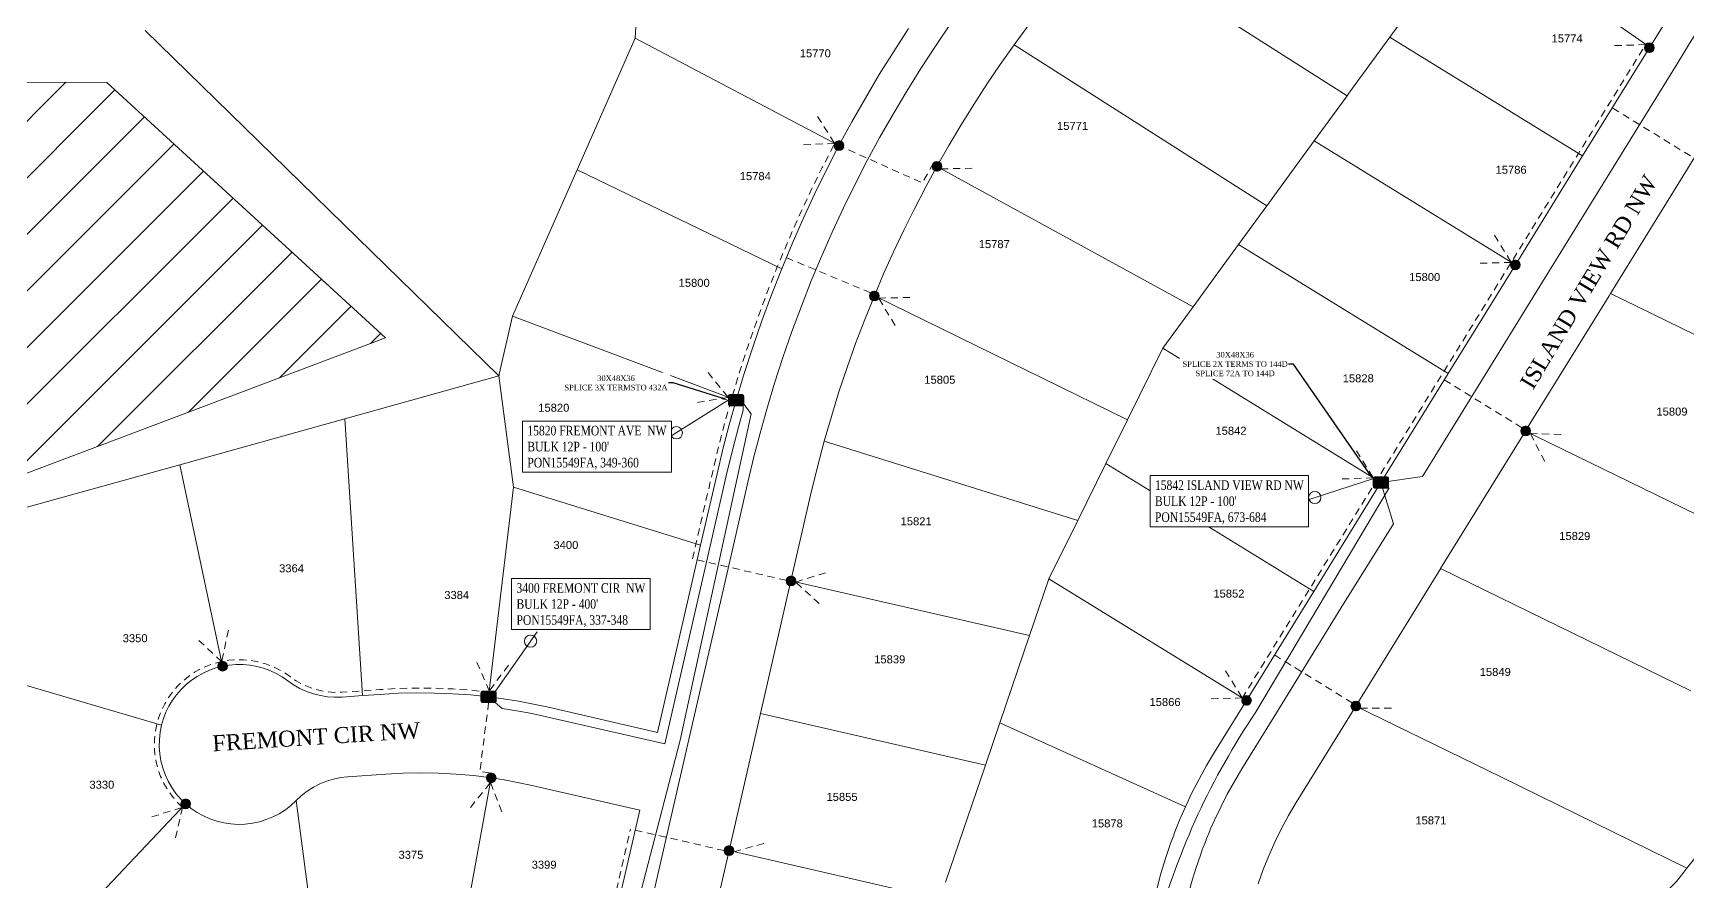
# Model space of a CAD drawing. Header units: feet. Extents: x 865220 to 2774701, y -2240498 to 961524.
# Drawn here: x 2766772 to 2767806, y 955392 to 955923 of the extents above; entities that cross this region are included whole.
import ezdxf
from ezdxf import colors
from ezdxf.entities.mleader import LeaderData, LeaderLine
from ezdxf.enums import TextEntityAlignment as Align
from ezdxf.lldxf.tags import DXFTag
from ezdxf.math import Vec2, Vec3

# ---------------------------------------------------------------- set-up
doc = ezdxf.new("R2010")
doc.units = ezdxf.units.FT
doc.header["$LTSCALE"] = 0.015
doc.header["$MEASUREMENT"] = 0
doc.linetypes.add('DASHED', pattern=[5, 3, -2])
for name, color, linetype, lineweight in [('144D', 112, '144D', 5), ('432A', 112, '432A', 5), ('72A', 112, '72A', 5), ('DETAIL', 7, 'Continuous', 5), ('DROP BURIED', 7, 'DASHED', 5), ('Parcels', 7, 'Continuous', 0), ('PROP_TEL', 6, 'Continuous', 5), ('RUNNING LINE (UNDERGROUND)', 10, 'Continuous', 40), ('TAIL', 1, 'MST', 5), ('TERMINALS', 7, 'Continuous', 5)]:
    doc.layers.add(name, color=color, linetype=linetype, lineweight=lineweight)
for name, color, linetype in [('NOTES', 7, 'Continuous'), ('Scott County Addresses', 7, 'Continuous'), ('STREET NAME', 7, 'Continuous'), ('TELEPHONE STRUCT-PROP', 6, 'Continuous'), ('TERMINAL SERVING AREAS', 1, 'Continuous')]:
    doc.layers.add(name, color=color, linetype=linetype)
doc.styles.add('Dimensions 100', font='arial.ttf')
doc.styles.add('Line', font='txt.shx', dxfattribs={"height": 3})
doc.styles.add('SIMPLEX', font='times.ttf', dxfattribs={"width": 0.8})
doc.styles.get("Standard").update_dxf_attribs({"font": 'times.ttf'})
doc.styles.add('Utilities', font='arial.ttf', dxfattribs={"height": 2.5})
tags = doc.linetypes.add('144D', pattern='A,80,-5,["144D",Line,S=1.5,R=0,X=0,Y=-1.5],-24', length=109).pattern_tags.tags
tags[6] = DXFTag(74, 10)
tags = doc.linetypes.add('432A', pattern='A,80,-5,["432A",Line,S=1.5,R=0,X=0,Y=-1.5],-24', length=109).pattern_tags.tags
tags[6] = DXFTag(74, 10)
tags = doc.linetypes.add('72A', pattern='A,80,-5,["72A",Line,S=1.5,R=0,X=0,Y=-1.5],-20', length=105).pattern_tags.tags
tags[6] = DXFTag(74, 10)
tags = doc.linetypes.add('MST', pattern='A,5,-5,5,-5,["TAIL",Line,S=1.5,R=0,X=0,Y=-1.5],-20', length=40).pattern_tags.tags
tags[10] = DXFTag(74, 10)

# ---------------------------------------------------------------- blocks, each defined once
blk = doc.blocks.new('ACMAP_ANN_TEMPLATE_Scott County Address')
at = {"layer": 'Scott County Addresses', "style": 'Dimensions 100'}
blk.add_attdef('ScottCountyAddress', (0, 0), '', height=50, dxfattribs=at)
blk = doc.blocks.new('NEW HH')
at = {"ltscale": 40, "true_color": 0xffffff}
h = blk.add_hatch(color=7, dxfattribs=at)
h.dxf.hatch_style = 1
h.paths.add_polyline_path([(-0.061, -0.031, 0.414214), (-0.046, -0.046), (0.046, -0.046, 0.414214), (0.061, -0.031), (0.061, 0.031, 0.414214), (0.046, 0.046), (-0.046, 0.046, 0.414214), (-0.061, 0.031)])
at = {"layer": 'RUNNING LINE (UNDERGROUND)', "color": 6, "lineweight": 0, "const_width": 0.005, "flags": 128}
blk.add_lwpolyline([(-0.061, 0.031), (-0.061, -0.031, 0.414214), (-0.046, -0.046), (0.046, -0.046, 0.414214), (0.061, -0.031), (0.061, 0.031, 0.414214), (0.046, 0.046), (-0.046, 0.046, 0.414214)], format="xyb", close=True, dxfattribs=at)
at = {"layer": 'TELEPHONE STRUCT-PROP', "color": 18, "true_color": 0x000000, "style": 'Utilities'}
blk.add_text('HH', height=0.05, dxfattribs=at).set_placement((0, 0), align=Align.MIDDLE_CENTER)
blk = doc.blocks.new('Proposed FlowerPot')
at = {"lineweight": 5, "ltscale": 100, "true_color": 0xffffff}
h = blk.add_hatch(color=7, dxfattribs=at)
h.dxf.hatch_style = 1
h.paths.add_polyline_path([(-0.06, 0, 0.414214), (0, -0.06, 0.414214), (0.06, 0, 0.414214), (0, 0.06, 0.414214)])
at = {"lineweight": 5, "ltscale": 100}
blk.add_circle((0, 0), 0.0604, dxfattribs=at)
at = {"layer": 'RUNNING LINE (UNDERGROUND)', "color": 6, "lineweight": 5, "const_width": 0.00907, "flags": 128}
blk.add_lwpolyline([(-0.06, 0, -0.414214), (0, 0.06, -0.414214), (0.06, 0, -0.414214), (0, -0.06, -0.414214), (-0.06, 0)], format="xyb", dxfattribs=at)
at = {"color": 18, "linetype": 'ByBlock', "lineweight": 5, "ltscale": 100, "true_color": 0x000000, "style": 'Dimensions 100'}
blk.add_text('F', height=0.0744, dxfattribs=at).set_placement((-0.029, -0.037))
blk = doc.blocks.new('TERMINAL')
at = {"lineweight": 5, "ltscale": 0.5, "flags": 128}
blk.add_lwpolyline([(-0.1, -0.6), (-0.1, 44.8)], dxfattribs=at)
at = {"lineweight": 5, "ltscale": 0.5}
blk.add_circle((-0.1, 37.6), 3.83, dxfattribs=at)

msp = doc.modelspace()

# ---------------------------------------------------------------- hatches: boundary and pattern name
at = {"layer": 'NOTES', "lineweight": 5, "ltscale": 100}
h = msp.add_hatch(dxfattribs=at)
h.set_pattern_fill('ANSI31', color=1, scale=200)
h.paths.add_polyline_path([(2766449.2, 955893.2), (2766818.2, 955892.2), (2766992.4, 955732.5), (2766722.3, 955630.5), (2766701.2, 955686.4), (2766595.4, 955646.4), (2766830.9, 954682.2), (2766716.1, 954684.5), (2766500.3, 954683)])

# ---------------------------------------------------------------- linework, layer by layer
at = {"layer": '144D', "lineweight": 5, "ltscale": 100, "flags": 128}
msp.add_lwpolyline([(2768004.9, 956736.2), (2768021.1, 956707.8), (2768017.1, 956695.5), (2768013.4, 956685.4), (2768009.3, 956675.4), (2768004.7, 956665.7), (2767999.7, 956656.2), (2767994.3, 956646.8), (2767988.6, 956637.7), (2767982.4, 956628.9), (2767975.9, 956620.3), (2767969.1, 956612), (2767962.1, 956604.2), (2767925.3, 956565.1), (2767924.7, 956564.5), (2767900.2, 956538.4), (2767819.7, 956452.6), (2767826.6, 956445.4), (2767822.5, 956441), (2767943.8, 956314.6), (2768032.8, 956221.9), (2768036, 956218), (2768039, 956213.2), (2768041.2, 956207.9), (2768042.7, 956202.4), (2768043.4, 956196.7), (2768043.3, 956191), (2768042.4, 956185.3), (2768040.7, 956179.9), (2768038.2, 956174.7), (2768035, 956169.9), (2768031.7, 956166.2), (2767977.5, 956113.9), (2767973.7, 956110.1), (2767925.8, 956063.8), (2767916.1, 956054.8), (2767906.2, 956045.9), (2767895.5, 956036.9), (2767885, 956028.5), (2767874.2, 956020.4), (2767863.4, 956012.7), (2767857.7, 956008.5), (2767852.4, 956004.3), (2767847.4, 955999.8), (2767842.5, 955995.1), (2767837.9, 955990.1), (2767835.5, 955987.3), (2767831.3, 955982.1), (2767827.5, 955976.8), (2767823.9, 955971.3), (2767823.3, 955970.3), (2767822.9, 955961.1), (2767822.2, 955955.1), (2767821.1, 955949), (2767819.6, 955943.1), (2767817.7, 955937.3), (2767815.5, 955931.6), (2767812.8, 955926.1), (2767809.9, 955921.1), (2767807.1, 955916.5), (2767799.3, 955903.8), (2767757.3, 955835.7), (2767715.3, 955767.6), (2767673.3, 955699.6), (2767640.3, 955645.8), (2767614.3, 955642)], dxfattribs=at)
at = {"layer": '432A', "lineweight": 5, "ltscale": 100, "flags": 128}
msp.add_lwpolyline([(2768003.9, 956731.7), (2768014.7, 956707.4), (2768011.5, 956697.4), (2768007.8, 956687.6), (2768003.8, 956677.9), (2767999.3, 956668.4), (2767994.4, 956659), (2767989.2, 956649.9), (2767983.6, 956641.1), (2767977.6, 956632.4), (2767971.2, 956624), (2767964.5, 956615.9), (2767957.6, 956608.3), (2767921, 956569.2), (2767920.3, 956568.6), (2767895.9, 956542.5), (2767811.4, 956452.6), (2767818.4, 956445.3), (2767749.6, 956372.1), (2767691.4, 956310.1), (2767633.2, 956248.2), (2767575, 956186.2), (2767520.3, 956127.9), (2767468.6, 956072.8), (2767399.5, 955998.3), (2767389.5, 955986.6), (2767378.6, 955973.2), (2767367.9, 955959.5), (2767367, 955958.4), (2767360.5, 955949.8), (2767354.1, 955941.1), (2767353.1, 955939.7), (2767352.1, 955938.2), (2767351, 955936.8), (2767349, 955933.9), (2767347.9, 955932.4), (2767346.9, 955931), (2767344.9, 955928.1), (2767336.8, 955916.2), (2767335.9, 955914.8), (2767326.8, 955900.8), (2767318, 955886.7), (2767309.5, 955872.4), (2767301.3, 955857.9), (2767293.4, 955843.3), (2767285.8, 955828.6), (2767278.5, 955813.7), (2767271.5, 955798.6), (2767264.8, 955783.4), (2767258.4, 955768.1), (2767252.2, 955752.3), (2767246.3, 955736.4), (2767240.7, 955720.3), (2767235.5, 955704.2), (2767230.6, 955687.9), (2767226.5, 955673), (2767222.6, 955658.1), (2767219, 955643), (2767208.7, 955598.3), (2767181.9, 955481.4), (2767141.6, 955306), (2767111.4, 955174.4), (2767074.5, 955013.6), (2767072.3, 955003.7), (2767068.7, 954989), (2767064.7, 954974.3), (2767060.3, 954959.6), (2767055.5, 954945.1), (2767050.3, 954930.8), (2767044.8, 954916.6), (2767044.1, 954915), (2767038.7, 954902.1), (2767032.9, 954889.3), (2767026.8, 954876.6), (2767020.3, 954864.1), (2767013.6, 954851.8), (2767006.7, 954839.8), (2766998.2, 954826), (2766990.4, 954813.9), (2766982.2, 954802), (2766973.8, 954790.3), (2766965.1, 954778.9), (2766956, 954767.7), (2766946.7, 954756.7), (2766937.2, 954745.9), (2766927.3, 954735.4), (2766917.2, 954725.1), (2766894.8, 954708.7), (2766916.5, 954688.7), (2766851.5, 954646.4), (2766865.6, 954618.2)], dxfattribs=at)
at = {"layer": 'DROP BURIED', "lineweight": 5, "ltscale": 100, "flags": 128}
for points in [[(2767527.5, 955507.1), (2767527.7, 955507.4), (2767569.7, 955575.5), (2767611.7, 955643.5), (2767653.7, 955711.6), (2767695.7, 955779.7), (2767737.7, 955847.8), (2767779.7, 955915.9), (2767780.2, 955916.7)], [(2767807.7, 955846.2), (2767756.3, 955877.9)], [(2767334.6, 955841.6), (2767327.7, 955829.4), (2767273, 955853.9), (2767265.2, 955838.9), (2767257.7, 955823.6), (2767250.5, 955808.1), (2767243.7, 955792.5), (2767237.1, 955776.8), (2767230.7, 955760.5), (2767224.6, 955744.1), (2767218.9, 955727.6), (2767213.5, 955711), (2767208.5, 955694.3)], [(2767295.4, 955760.7), (2767240, 955783.8)], [(2767702.4, 955676.3), (2767651.3, 955707.8)], [(2767184.2, 955594.3), (2767186.3, 955603.5), (2767196.6, 955648.2), (2767200.3, 955663.6), (2767204.2, 955679), (2767208.5, 955694.3)], [(2767242.7, 955580.9), (2767184.2, 955594.3)], [(2766865.4, 955439), (2766862.1, 955442.2), (2766859.1, 955445.9), (2766856.3, 955449.8), (2766853.9, 955453.9), (2766851.9, 955458.2), (2766850.3, 955462.7), (2766849.1, 955467.3), (2766848.3, 955472), (2766848, 955476.8), (2766848.1, 955481.6), (2766848.6, 955486.3), (2766849.5, 955491.1), (2766850.8, 955495.4), (2766852.4, 955499.6), (2766854.5, 955503.7), (2766856.8, 955507.6), (2766859.5, 955511.3), (2766862.5, 955514.8), (2766865.8, 955517.9), (2766869.3, 955520.8), (2766873.1, 955523.4), (2766877.1, 955525.6), (2766881.2, 955527.5), (2766885.5, 955529), (2766890, 955530.2), (2766894.5, 955530.9), (2766899, 955531.3), (2766903.6, 955531.2), (2766908.1, 955530.8), (2766912.6, 955530), (2766917, 955528.8), (2766921.3, 955527.3), (2766925.4, 955525.3), (2766929.4, 955523.1), (2766933, 955520.5), (2766936.6, 955518), (2766940.3, 955515.9), (2766944.2, 955514.2), (2766948.2, 955512.8), (2766952.3, 955511.8), (2766956.5, 955511.1), (2766960.7, 955510.8), (2766965, 955510.9), (2766977.8, 955511.8), (2766988.8, 955512.6), (2767000.1, 955513.3), (2767011.6, 955513.5), (2767023, 955513.4), (2767034.4, 955513), (2767045.8, 955512.2), (2767052.4, 955511.5)], [(2767596.3, 955504.3), (2767545.2, 955535.8)], [(2767056.8, 955504.3), (2767051.3, 955461.3), (2767058.8, 955460.3)], [(2767148.3, 955437.8), (2767148.3, 955437.8)], [(2767088, 955175.3), (2767119.2, 955311.1), (2767145.4, 955425.3)], [(2767204, 955411.9), (2767145.4, 955425.3)]]:
    msp.add_lwpolyline(points, dxfattribs=at)
at = {"layer": 'DROP BURIED', "lineweight": 5, "ltscale": 100}
for points in [[(2767779.7, 955915.8), (2767759.7, 955915.2)], [(2767262.3, 955870.9), (2767273, 955854.1), (2767253.1, 955853.2)], [(2767339.5, 955838.2), (2767359.5, 955838.5)], [(2767685.2, 955796.7), (2767695.7, 955779.7), (2767675.7, 955779.1)], [(2767310.7, 955740.2), (2767300.5, 955757.4), (2767320.5, 955757.7)], [(2767193.9, 955710.8), (2767206.5, 955695.3), (2767186.8, 955692.1)], [(2767716.6, 955655.1), (2767707.4, 955672.9), (2767727.4, 955672)], [(2767599, 955661.9), (2767609.5, 955644.9), (2767589.5, 955644.3)], [(2767263.4, 955566.3), (2767248.7, 955579.8), (2767267.7, 955585.8)], [(2766894.3, 955549.7), (2766890, 955530.1), (2766875.3, 955543.7)], [(2767069.2, 955527.8), (2767057.2, 955511.7), (2767049.3, 955530.1)], [(2767517.2, 955524.4), (2767527.7, 955507.4), (2767507.7, 955506.8)], [(2767601.4, 955501), (2767621.4, 955500.9)], [(2767045.4, 955438.8), (2767057.9, 955454.4), (2767065.2, 955435.8)], [(2766846.4, 955433), (2766865.5, 955438.9), (2766861, 955419.4)], [(2767210, 955411.2), (2767229.3, 955416.5)]]:
    msp.add_lwpolyline(points, dxfattribs=at)
at = {"layer": 'Parcels', "lineweight": 5}
for p, q in [((2767151.5, 955971.7), (2767148.4, 955919.9)), ((2767593.1, 955883.8), (2767461.9, 955967.5)), ((2767782.3, 955914.3), (2767707.9, 955966.1)), ((2767619.8, 955920.5), (2767637.4, 955944.7)), ((2767063.2, 955708.7), (2766842.3, 955924.7)), ((2767395.3, 955929.6), (2767385.1, 955915.7)), ((2767112.1, 955837.6), (2767148.4, 955919.9)), ((2767275.7, 955852.7), (2767148.4, 955919.9)), ((2767385.1, 955915.7), (2767376.5, 955903.4)), ((2767542.9, 955815), (2767385.1, 955915.7)), ((2767617.5, 955917.4), (2767594.2, 955885.4)), ((2767619.8, 955920.5), (2767617.5, 955917.4)), ((2767619.8, 955920.5), (2767625.5, 955917)), ((2767619.8, 955920.5), (2767619.8, 955920.5)), ((2767740.3, 955846.2), (2767625.5, 955917)), ((2767376.5, 955903.4), (2767368.1, 955891)), ((2767368.1, 955891), (2767359.9, 955878.4)), ((2767593.1, 955883.8), (2767572.6, 955855.7)), ((2767594.2, 955885.4), (2767593.1, 955883.8)), ((2767593.1, 955883.8), (2767593.1, 955883.8)), ((2767359.9, 955878.4), (2767352, 955865.6)), ((2767352, 955865.6), (2767344.3, 955852.7)), ((2767275.7, 955852.7), (2767275.7, 955852.7)), ((2767344.3, 955852.7), (2767336.9, 955839.7)), ((2767572.6, 955855.7), (2767542.9, 955815)), ((2767572.6, 955855.7), (2767572.6, 955855.7)), ((2767572.6, 955855.7), (2767698.3, 955778.1)), ((2767336.9, 955839.7), (2767329.8, 955826.5)), ((2767336.9, 955839.7), (2767497, 955751.8)), ((2767740.3, 955846.2), (2767740.3, 955846.2)), ((2767810.2, 955845.3), (2767757.7, 955760.2)), ((2767112.1, 955837.6), (2767071.7, 955746)), ((2767239.9, 955775.6), (2767112.1, 955837.6)), ((2767112.1, 955837.6), (2767239.9, 955775.6)), ((2767329.8, 955826.5), (2767322.8, 955813.2)), ((2767322.8, 955813.2), (2767316.2, 955799.8)), ((2767542.9, 955815), (2767525.3, 955790.8)), ((2767542.9, 955815), (2767542.9, 955815)), ((2767316.2, 955799.8), (2767309.8, 955786.2)), ((2767525.3, 955790.8), (2767514.1, 955775.4)), ((2767525.4, 955790.8), (2767525.3, 955790.8)), ((2767656.3, 955710.1), (2767525.4, 955790.8)), ((2767525.4, 955790.8), (2767656.3, 955710.1)), ((2767309.8, 955786.2), (2767303.6, 955772.5)), ((2767698.3, 955778.1), (2767698.3, 955778.1)), ((2767239.9, 955775.6), (2767239.9, 955775.6)), ((2767303.6, 955772.5), (2767297.8, 955758.7)), ((2767497, 955751.8), (2767514.1, 955775.4)), ((2767297.8, 955758.7), (2767291.8, 955743.9)), ((2767456, 955681.2), (2767297.8, 955758.7)), ((2767756.8, 955758.8), (2767704.7, 955674.3)), ((2767757.7, 955760.2), (2767756.8, 955758.8)), ((2767926.9, 955677.4), (2767757.7, 955760.2)), ((2767757.7, 955760.2), (2767926.9, 955677.4)), ((2767071.7, 955746), (2767063.4, 955709.7)), ((2767063.4, 955709.7), (2767071.7, 955746)), ((2767211.4, 955693.5), (2767071.7, 955746)), ((2767478.1, 955726), (2767497, 955751.8)), ((2767497, 955751.8), (2767478.1, 955726)), ((2767497, 955751.8), (2767497, 955751.8)), ((2767291.8, 955743.9), (2767286.1, 955728.9)), ((2767286.1, 955728.9), (2767280.8, 955713.9)), ((2767478.1, 955726), (2767456, 955681.2)), ((2767478.1, 955726), (2767614.3, 955642)), ((2766966.9, 955681.8), (2767063.2, 955708.7)), ((2767063.3, 955708.9), (2767063.2, 955708.7)), ((2767063.2, 955708.7), (2767072.4, 955639.1)), ((2767063.4, 955709.4), (2767063.3, 955709.1)), ((2767063.3, 955709.1), (2767063.4, 955709.4)), ((2767063.3, 955709.1), (2767063.3, 955708.9)), ((2767063.3, 955708.9), (2767063.3, 955709.1)), ((2767063.4, 955709.7), (2767063.4, 955709.4)), ((2767063.4, 955709.4), (2767063.4, 955709.7)), ((2767280.8, 955713.9), (2767275.7, 955698.7)), ((2767656.3, 955710.1), (2767656.3, 955710.1)), ((2767275.7, 955698.7), (2767271, 955683.4)), ((2767211.4, 955693.5), (2767211.4, 955693.5)), ((2767271, 955683.4), (2767266.5, 955668)), ((2766966.9, 955681.8), (2766863.8, 955653.1)), ((2766863.8, 955653.1), (2766966.9, 955681.8)), ((2766966.9, 955681.8), (2766978, 955508.9)), ((2767442.5, 955653.9), (2767456, 955681.2)), ((2767456, 955681.2), (2767456, 955681.2)), ((2767704.7, 955674.2), (2767651.6, 955588.3)), ((2767704.7, 955674.3), (2767704.7, 955674.2)), ((2767711.5, 955670.9), (2767704.7, 955674.2)), ((2767266.5, 955668), (2767262.1, 955651.1)), ((2767424.9, 955618.4), (2767266.5, 955668)), ((2767266.5, 955668), (2767424.9, 955618.4)), ((2767867.4, 955594.6), (2767711.5, 955670.9)), ((2767711.5, 955670.9), (2767867.4, 955594.6)), ((2766693.9, 955605.9), (2766863.8, 955653.1)), ((2766863.9, 955653), (2766863.8, 955653.1)), ((2766890.6, 955527.2), (2766863.9, 955653)), ((2766863.9, 955653), (2766890.6, 955527.2)), ((2767424.9, 955618.4), (2767442.5, 955653.9)), ((2767442.5, 955653.9), (2767572.3, 955573.9)), ((2767262.1, 955651.1), (2767258, 955634.1)), ((2767614.3, 955642), (2767614.3, 955642)), ((2767072.4, 955639.1), (2767056.8, 955508)), ((2767072.4, 955639.1), (2767072.4, 955639.1)), ((2767072.4, 955639.1), (2767189.2, 955602.8)), ((2767258, 955634.1), (2767245.7, 955580.5)), ((2767406.9, 955581.9), (2767424.9, 955618.4)), ((2767424.9, 955618.4), (2767424.9, 955618.4)), ((2767189.2, 955602.8), (2767189.2, 955602.8)), ((2767245.7, 955580.5), (2767226.7, 955497.7)), ((2767245.7, 955580.5), (2767394.7, 955546.3)), ((2767406.9, 955581.9), (2767394.7, 955546.3)), ((2767530.3, 955505.8), (2767406.9, 955581.9)), ((2767651.5, 955588), (2767599.9, 955504.4)), ((2767651.6, 955588.3), (2767651.5, 955588)), ((2767651.6, 955588.3), (2767807.8, 955511.8)), ((2767572.3, 955573.9), (2767572.3, 955573.9)), ((2767376.1, 955491.7), (2767394.7, 955546.3)), ((2767394.7, 955546.3), (2767376.1, 955491.7)), ((2767394.7, 955546.3), (2767394.7, 955546.3)), ((2766852.4, 955490.3), (2766711.1, 955532)), ((2767226.7, 955497.7), (2767207, 955411.9)), ((2767367.2, 955465.4), (2767226.7, 955497.7)), ((2767226.7, 955497.7), (2767367.2, 955465.4)), ((2767530.3, 955505.8), (2767530.3, 955505.8)), ((2767598.6, 955502.3), (2767561.4, 955442)), ((2767599.9, 955504.4), (2767598.6, 955502.3)), ((2767689.6, 955457.8), (2767598.6, 955502.3)), ((2767367.2, 955465.4), (2767376.1, 955491.7)), ((2767376.1, 955491.7), (2767367.2, 955465.4)), ((2767376.1, 955491.7), (2767492.1, 955439.2)), ((2767492.1, 955439.2), (2767376.1, 955491.7)), ((2767805.5, 955401), (2767863.6, 955474.3)), ((2766959.8, 955456.6), (2766955.5, 955455.3)), ((2766964.2, 955457.6), (2766959.8, 955456.6)), ((2766968.7, 955458.1), (2766964.2, 955457.6)), ((2766992.5, 955459.8), (2766968.7, 955458.1)), ((2767003.5, 955460.4), (2766992.5, 955459.8)), ((2767014.5, 955460.5), (2767003.5, 955460.4)), ((2767025.5, 955460.3), (2767014.5, 955460.5)), ((2767036.5, 955459.7), (2767025.5, 955460.3)), ((2767034, 955322.9), (2767058.4, 955457.4)), ((2767047.5, 955458.8), (2767036.5, 955459.7)), ((2767058.4, 955457.4), (2767047.5, 955458.8)), ((2767066.6, 955456.1), (2767058.4, 955457.4)), ((2767058.4, 955457.4), (2767058.4, 955457.4)), ((2767074.8, 955454.5), (2767066.6, 955456.1)), ((2767342.2, 955392.1), (2767367.2, 955465.4)), ((2767367.2, 955465.4), (2767367.2, 955465.4)), ((2767748.2, 955429.1), (2767689.6, 955457.8)), ((2766939.9, 955446.3), (2766936.6, 955443.3)), ((2766943.5, 955449.1), (2766939.9, 955446.3)), ((2766947.3, 955451.5), (2766943.5, 955449.1)), ((2766951.3, 955453.6), (2766947.3, 955451.5)), ((2766955.5, 955455.3), (2766951.3, 955453.6)), ((2767083, 955452.8), (2767074.8, 955454.5)), ((2767151.2, 955437.1), (2767083, 955452.8)), ((2766867.5, 955441.1), (2766754.4, 955321.6)), ((2766871, 955438.3), (2766867.5, 955441.1)), ((2766874.7, 955435.8), (2766871, 955438.3)), ((2766878.6, 955433.6), (2766874.7, 955435.8)), ((2766929.8, 955437.5), (2766926, 955435)), ((2766933.3, 955440.2), (2766929.8, 955437.5)), ((2766936.6, 955443.3), (2766933.3, 955440.2)), ((2766950.9, 955334.7), (2766936.6, 955443.3)), ((2767492.1, 955439.2), (2767492.1, 955439.2)), ((2767561.4, 955442), (2767556.6, 955433.9)), ((2766882.7, 955431.8), (2766878.6, 955433.6)), ((2766887, 955430.3), (2766882.7, 955431.8)), ((2766891.3, 955429.3), (2766887, 955430.3)), ((2766895.8, 955428.6), (2766891.3, 955429.3)), ((2766900.3, 955428.3), (2766895.8, 955428.6)), ((2766904.7, 955428.5), (2766900.3, 955428.3)), ((2766909.2, 955429), (2766904.7, 955428.5)), ((2766913.6, 955429.9), (2766909.2, 955429)), ((2766917.9, 955431.3), (2766913.6, 955429.9)), ((2766922, 955433), (2766917.9, 955431.3)), ((2766926, 955435), (2766922, 955433)), ((2767552.2, 955425.7), (2767548, 955417.2)), ((2767556.6, 955433.9), (2767552.2, 955425.7)), ((2767805.5, 955401), (2767748.2, 955429.1)), ((2767548, 955417.2), (2767544.2, 955408.7)), ((2767207, 955411.9), (2767188, 955329.1)), ((2767207, 955411.9), (2767342.6, 955380.8)), ((2767544.2, 955408.7), (2767540.8, 955400)), ((2767540.8, 955400), (2767537.6, 955391.2)), ((2767798.9, 955392.6), (2767803.6, 955398.5)), ((2767803.6, 955398.5), (2767805.5, 955401)), ((2767805.5, 955401), (2767805.5, 955401)), ((2767746.3, 955339), (2767798.9, 955392.6))]:
    msp.add_line(p, q, dxfattribs=at)
for points in [[(2767162.4, 955485.8), (2767189.2, 955602.8), (2767199.5, 955647.5), (2767203.2, 955662.9), (2767207.1, 955678.2), (2767211.4, 955693.5), (2767216.4, 955710.1), (2767221.8, 955726.7), (2767227.5, 955743.1), (2767233.5, 955759.4), (2767239.9, 955775.6), (2767246.4, 955791.3), (2767253.3, 955806.9), (2767260.4, 955822.3), (2767267.9, 955837.5), (2767275.7, 955852.7), (2767283.8, 955867.6), (2767292.2, 955882.4), (2767300.9, 955897.1), (2767309.9, 955911.5), (2767319.2, 955925.8)], [(2767474.2, 955387.9), (2767476.8, 955397.5), (2767479.7, 955406.9), (2767482.8, 955416.3), (2767483.6, 955418.4), (2767484, 955419.5), (2767484.4, 955420.5), (2767484.8, 955421.6), (2767485.2, 955422.6), (2767485.6, 955423.7), (2767486, 955424.7), (2767486.4, 955425.7), (2767486.8, 955426.8), (2767487.2, 955427.8), (2767487.7, 955428.9), (2767488, 955429.8), (2767488.5, 955430.9), (2767488.9, 955431.9), (2767488.9, 955432), (2767489.3, 955432.9), (2767492.1, 955439.2), (2767496.2, 955448), (2767500.7, 955456.6), (2767505.4, 955465.1), (2767510.3, 955473.5), (2767530.3, 955505.8), (2767572.3, 955573.9), (2767614.3, 955642), (2767656.3, 955710.1), (2767698.3, 955778.1), (2767740.3, 955846.2), (2767782.3, 955914.3), (2767790.1, 955927)], [(2766852.4, 955490.3), (2766853.6, 955494.4), (2766855.2, 955498.4), (2766857.1, 955502.3), (2766859.3, 955506), (2766861.9, 955509.4), (2766864.7, 955512.7), (2766867.8, 955515.7), (2766871.1, 955518.4), (2766874.7, 955520.8), (2766878.4, 955522.9), (2766882.4, 955524.7), (2766886.4, 955526.1), (2766890.6, 955527.2), (2766890.6, 955527.2), (2766894.8, 955527.9), (2766899.1, 955528.3), (2766903.4, 955528.2), (2766907.7, 955527.9), (2766911.9, 955527.1), (2766916.1, 955526), (2766920.1, 955524.5), (2766924, 955522.7), (2766927.8, 955520.5), (2766931.3, 955518.1), (2766935, 955515.5), (2766938.9, 955513.3), (2766943, 955511.4), (2766947.3, 955509.9), (2766951.7, 955508.8), (2766956.1, 955508.1), (2766960.6, 955507.8), (2766965.2, 955507.9), (2766978, 955508.9), (2766978, 955508.9), (2766989, 955509.6), (2767000.3, 955510.3), (2767011.6, 955510.5), (2767022.9, 955510.4), (2767034.2, 955510), (2767045.5, 955509.2), (2767056.8, 955508)], [(2767056.8, 955508), (2767066.2, 955506.8), (2767075.5, 955505.3), (2767084.9, 955503.5), (2767094.2, 955501.5), (2767162.4, 955485.8)], [(2766852.4, 955490.3), (2766852.4, 955490.3), (2766851.5, 955485.9), (2766851.1, 955481.4), (2766851, 955476.9), (2766851.3, 955472.4), (2766852.1, 955468), (2766853.2, 955463.6), (2766854.7, 955459.4), (2766856.6, 955455.3), (2766858.8, 955451.4), (2766861.4, 955447.7), (2766864.3, 955444.3), (2766867.5, 955441.1)], [(2767091.9, 955178.9), (2767122.1, 955310.4), (2767122.1, 955310.4), (2767151.2, 955437.1)]]:
    msp.add_lwpolyline(points, dxfattribs=at)
at = {"layer": 'TAIL', "lineweight": 5, "ltscale": 100, "flags": 128}
msp.add_lwpolyline([(2767060.9, 955504.5), (2767065.3, 955500.8), (2767074.5, 955499.3), (2767083.7, 955497.6), (2767092.9, 955495.6), (2767166.9, 955478.7), (2767195.1, 955601.5), (2767205.3, 955646.2), (2767209, 955661.5), (2767212.9, 955676.7), (2767215.9, 955687.3), (2767215.9, 955690.2)], dxfattribs=at)
at = {"layer": 'TERMINAL SERVING AREAS', "lineweight": 5, "ltscale": 50, "flags": 128}
msp.add_lwpolyline([(2766449.2, 955893.2), (2766818.2, 955892.2), (2766992.4, 955732.5), (2766722.3, 955630.5), (2766701.2, 955686.4), (2766595.4, 955646.4), (2766830.9, 954682.2), (2766716.1, 954684.5), (2766500.3, 954683), (2766449.2, 955893.2)], dxfattribs=at)

# ---------------------------------------------------------------- block references
at = {"layer": 'PROP_TEL', "lineweight": 5}
for name, p, xscale, yscale, zscale in [('Proposed FlowerPot', (2767782, 955913.9), 50, 50, 50), ('Proposed FlowerPot', (2767275.7, 955852.7), 50, 50, 50), ('Proposed FlowerPot', (2767336.9, 955839.7), 50, 50, 50), ('Proposed FlowerPot', (2767698.3, 955778.1), 50, 50, 50), ('Proposed FlowerPot', (2767297.8, 955758.7), 50, 50, 50), ('NEW HH', (2767211.4, 955693.5), 80, 80, 80), ('Proposed FlowerPot', (2767704.7, 955674.3), 50, 50, 50), ('NEW HH', (2767614.3, 955642), 80, 80, 80), ('Proposed FlowerPot', (2767245.7, 955580.5), 50, 50, 50), ('Proposed FlowerPot', (2766890.6, 955527.2), 50, 50, 50), ('NEW HH', (2767056.8, 955508), 80, 80, 80), ('Proposed FlowerPot', (2767530.3, 955505.8), 50, 50, 50), ('Proposed FlowerPot', (2767598.6, 955502.3), 50, 50, 50), ('Proposed FlowerPot', (2767058.4, 955457.4), 50, 50, 50), ('Proposed FlowerPot', (2766867.5, 955441.1), 50, 50, 50), ('Proposed FlowerPot', (2767207, 955411.9), 50, 50, 50)]:
    msp.add_blockref(name, p, dxfattribs=dict(at, xscale=xscale, yscale=yscale, zscale=zscale))
at = {"layer": 'Scott County Addresses', "lineweight": 5, "xscale": 0.1, "yscale": 0.1, "zscale": 0.1}
for p, values in [((2767720.9, 955917.2), {'ScottCountyAddress': '15774'}), ((2767251.2, 955907.9), {'ScottCountyAddress': '15770'}), ((2767411.9, 955862.5), {'ScottCountyAddress': '15771'}), ((2767685.9, 955835.1), {'ScottCountyAddress': '15786'}), ((2767213.7, 955831.1), {'ScottCountyAddress': '15784'}), ((2767363, 955788.6), {'ScottCountyAddress': '15787'}), ((2767175.5, 955764.4), {'ScottCountyAddress': '15800'}), ((2767631.9, 955768), {'ScottCountyAddress': '15800'}), ((2767329, 955703.8), {'ScottCountyAddress': '15805'}), ((2767590.4, 955704.7), {'ScottCountyAddress': '15828'}), ((2767786.4, 955683.9), {'ScottCountyAddress': '15809'}), ((2767510.9, 955671.9), {'ScottCountyAddress': '15842'}), ((2767314.2, 955615.3), {'ScottCountyAddress': '15821'}), ((2767725.7, 955606.1), {'ScottCountyAddress': '15829'}), ((2767097.3, 955600.5), {'ScottCountyAddress': '3400'}), ((2766925.9, 955585.9), {'ScottCountyAddress': '3364'}), ((2767029.1, 955569.2), {'ScottCountyAddress': '3384'}), ((2767509.6, 955570.1), {'ScottCountyAddress': '15852'}), ((2766828.2, 955542.2), {'ScottCountyAddress': '3350'}), ((2767297.7, 955529), {'ScottCountyAddress': '15839'}), ((2767676, 955521.1), {'ScottCountyAddress': '15849'}), ((2767469.7, 955502.3), {'ScottCountyAddress': '15866'}), ((2766807.4, 955450.6), {'ScottCountyAddress': '3330'}), ((2767267.9, 955443), {'ScottCountyAddress': '15855'}), ((2767433.6, 955426.4), {'ScottCountyAddress': '15878'}), ((2767635.8, 955428.3), {'ScottCountyAddress': '15871'}), ((2767000.5, 955406.8), {'ScottCountyAddress': '3375'}), ((2767083.7, 955400.6), {'ScottCountyAddress': '3399'})]:
    msp.add_blockref('ACMAP_ANN_TEMPLATE_Scott County Address', p, dxfattribs=at).add_auto_attribs(values)
at = {"layer": 'TERMINALS', "lineweight": 5, "ltscale": 0.5}
for p, rotation in [((2767205.9, 955693.2), 122.0381478058639), ((2767608.7, 955644.3), 107.8610484697806), ((2767061.5, 955512), 324.9324773385493)]:
    msp.add_blockref('TERMINAL', p, dxfattribs=dict(at, rotation=rotation))

# ---------------------------------------------------------------- texts
at = {"layer": 'STREET NAME', "lineweight": 5, "ltscale": 40, "char_height": 10, "attachment_point": 1}
for s, insert, rotation in [('ISLAND VIEW RD NW', (2767700.7, 955704.6), 59.1212), ('FREMONT CIR NW', (2766883.9, 955483.9), 3.6911)]:
    msp.add_mtext(s, dxfattribs=dict(at, insert=insert, rotation=rotation))

# ---------------------------------------------------------------- next in the draw order: texts
at = {"layer": 'TERMINALS', "lineweight": 5, "ltscale": 0.5, "char_height": 6, "attachment_point": 1, "style": 'SIMPLEX', "bg_fill": 19, "box_fill_scale": 1.5, "bg_fill_color": 256, "bg_fill_transparency": 0}
for s, insert in [("15820 FREMONT AVE  NW\\PBULK 12P - 100'\\PPON15549FA, 349-360", (2767081, 955677.5)), ("15842 ISLAND VIEW RD NW\\PBULK 12P - 100'\\PPON15549FA, 673-684", (2767473.1, 955643.4)), ("3400 FREMONT CIR  NW\\PBULK 12P - 400'\\PPON15549FA, 337-348", (2767074.2, 955579.1))]:
    msp.add_mtext(s, dxfattribs=dict(at, insert=insert))

# ---------------------------------------------------------------- next in the draw order: linework, layer by layer
at = {"layer": '72A', "lineweight": 5, "ltscale": 100, "flags": 128}
msp.add_lwpolyline([(2767614.3, 955642), (2767622.1, 955616.2), (2767589.3, 955563.4), (2767547.3, 955495.3), (2767527.4, 955463.1), (2767522.7, 955455.2), (2767518.3, 955447.2), (2767514.2, 955439.1), (2767510.3, 955430.9), (2767507.7, 955425), (2767507.4, 955424.2), (2767507, 955423.2), (2767506.5, 955422.2), (2767506.2, 955421.3), (2767505.8, 955420.3), (2767505.4, 955419.4), (2767505, 955418.4), (2767504.6, 955417.4), (2767504.2, 955416.4), (2767503.8, 955415.4), (2767503.5, 955414.5), (2767503.1, 955413.5), (2767502.7, 955412.5), (2767502.4, 955411.5), (2767501.7, 955409.7), (2767498.7, 955400.8), (2767496, 955392), (2767493.6, 955383.1), (2767491.5, 955374.1), (2767489.7, 955365), (2767488.2, 955356.2), (2767487, 955347.3), (2767486.1, 955338.4), (2767485.5, 955329.4), (2767485.1, 955320.4), (2767485.1, 955311.4), (2767485.2, 955303.8), (2767485.6, 955296.1), (2767486.3, 955286.8), (2767487.4, 955277.6), (2767488.7, 955268.4), (2767490.3, 955259.3), (2767492.3, 955250.2), (2767494.5, 955241.2), (2767497.1, 955232.1), (2767497.6, 955230.2), (2767498.2, 955228.3), (2767501.3, 955219.1), (2767501.6, 955218.3), (2767502, 955217.3), (2767502.3, 955216.3), (2767502.7, 955215.3), (2767503.4, 955213.5), (2767506.8, 955204.9), (2767510.4, 955196.5), (2767514.3, 955188.2), (2767518.5, 955180.1), (2767522.9, 955172.1), (2767527.6, 955164.3), (2767623.6, 955046.9), (2767675.7, 954986.2), (2767730.8, 954921.8), (2767738.1, 954913.2), (2767743.3, 954906.8), (2767748.4, 954900), (2767753.2, 954893), (2767757.7, 954885.8), (2767761.8, 954878.4), (2767765.6, 954870.8), (2767769.1, 954863.1), (2767772.2, 954855.2), (2767775, 954847.2), (2767775.4, 954845.9), (2768079.8, 954846.2), (2768081.6, 954846.2), (2768094.3, 954846.4), (2768107.1, 954846.9), (2768119.8, 954847.8), (2768132.5, 954849.1), (2768145.2, 954850.7), (2768157.8, 954852.7), (2768170.3, 954855), (2768218, 954864.6), (2768233.4, 954867.5), (2768248.9, 954870), (2768264.4, 954872.1), (2768279.9, 954873.9), (2768295.5, 954875.2), (2768311.1, 954876.2), (2768326.7, 954876.9), (2768342.4, 954877.1), (2768358.2, 954877), (2768367.3, 954877), (2768376.6, 954877.3), (2768385.8, 954878), (2768395.1, 954879.1), (2768404.2, 954880.5), (2768413.3, 954882.3), (2768422.4, 954884.5), (2768431.3, 954887), (2768440.2, 954889.8), (2768448.8, 954893), (2768553.3, 954933.5), (2768567.1, 954939), (2768580.9, 954945), (2768594.5, 954951.3), (2768607.9, 954957.9), (2768621.1, 954964.9), (2768634.2, 954972.2), (2768647.1, 954979.8), (2768659.7, 954987.8), (2768672.2, 954996.1), (2768684.5, 955004.7), (2768696.5, 955013.6), (2768708.2, 955022.7), (2768719, 955031.1), (2768729.9, 955039.2), (2768741, 955047), (2768752.3, 955054.4), (2768763.8, 955061.6), (2768775.5, 955068.4), (2768787.4, 955075), (2768799.4, 955081.2), (2768811.6, 955087.1), (2768824, 955092.7), (2768836.5, 955097.9), (2768849.1, 955102.9), (2768861.9, 955107.4), (2768874.7, 955111.7), (2768894.1, 955119.1, -0.056935), (2769082.5, 955160.9), (2769094.8, 955169.4)], format="xyb", dxfattribs=at)
at = {"layer": 'TAIL', "lineweight": 5, "ltscale": 100, "flags": 128}
msp.add_lwpolyline([(2767520.3, 955149.8), (2767515.7, 955156.9), (2767510.8, 955165.1), (2767506.1, 955173.5), (2767501.8, 955182), (2767497.7, 955190.7), (2767493.8, 955199.5), (2767490.3, 955208.4), (2767489.5, 955210.5), (2767489.2, 955211.5), (2767488.8, 955212.5), (2767488.4, 955213.6), (2767488.1, 955214.6), (2767484.9, 955224.1), (2767484.3, 955226.1), (2767483.6, 955228.2), (2767481, 955237.6), (2767478.6, 955247), (2767476.6, 955256.6), (2767474.9, 955266.2), (2767473.5, 955275.8), (2767472.4, 955285.5), (2767471.6, 955295.2), (2767471.2, 955303.3), (2767471.1, 955311.3), (2767471.1, 955320.8), (2767471.5, 955330.2), (2767472.2, 955339.6), (2767473.1, 955348.9), (2767474.4, 955358.3), (2767474.7, 955365.6, -0.081153), (2767536, 955498.3), (2767619.4, 955638.8)], format="xyb", dxfattribs=at)

# ---------------------------------------------------------------- next in the draw order: leaders
at = {"layer": 'DETAIL', "lineweight": 5, "ltscale": 5}
ml = msp.add_multileader_mtext('Standard', dxfattribs=at)
ml.set_content('30X48X36\\PSPLICE 3X TERMSTO 432A', color=256)
ml.set_leader_properties()
ml.build(insert=Vec2(0, 0))
ml.multileader.update_dxf_attribs({"has_text_frame": 1, "text_left_attachment_type": 2, "text_right_attachment_type": 2, "dogleg_length": 3})
ctx = ml.context
ctx.base_point, ctx.char_height, ctx.landing_gap_size, ctx.plane_origin = Vec3(2767103.6, 955704.3), 3.5, 1.5, Vec3(2767189.2, 955647.2)
ctx.left_attachment, ctx.right_attachment, ctx.text_align_type = 2, 2, 1
notes = []
notes.append((ctx, [(0, (1, 1, 0), (2767172.2, 955704.3), (-1, 0), 3, [(0, [(2767206.5, 955693.5)], 0, [])])]))
ctx.mtext.insert, ctx.mtext.alignment, ctx.mtext.flow_direction = Vec3(2767136.4, 955709), 2, 5
ctx.mtext.has_bg_fill, ctx.mtext.bg_color, ctx.mtext.bg_scale_factor, ctx.mtext.bg_transparency, ctx.mtext.use_window_bg_color = 1, -1027028792, 1.5, 0, 1
for ctx, leaders in notes:
    for number, flags, end, landing, length, lines in leaders:
        leader = LeaderData()
        leader.index, (leader.has_last_leader_line, leader.has_dogleg_vector, leader.attachment_direction) = number, flags
        leader.last_leader_point, leader.dogleg_vector, leader.dogleg_length = Vec3(end), Vec3(landing), length
        for number, points, colour, breaks in lines:
            line = LeaderLine()
            line.index, line.vertices, line.color, line.breaks = number, Vec3.list(points), colors.encode_raw_color(colour), breaks
            leader.lines.append(line)
        ctx.leaders.append(leader)

# ---------------------------------------------------------------- next in the draw order: linework, layer by layer
at = {"layer": 'TAIL', "lineweight": 5, "ltscale": 100, "flags": 128}
msp.add_lwpolyline([(2767097.5, 955176.5), (2767176.5, 955480.9), (2767220.8, 955684.9), (2767215.1, 955692.8)], dxfattribs=at)

# ---------------------------------------------------------------- next in the draw order: block references
at = {"layer": 'Scott County Addresses', "lineweight": 5, "xscale": 0.1, "yscale": 0.1, "zscale": 0.1}
msp.add_blockref('ACMAP_ANN_TEMPLATE_Scott County Address', (2767087.8, 955686.3), dxfattribs=at).add_auto_attribs({'ScottCountyAddress': '15820'})

# ---------------------------------------------------------------- next in the draw order: leaders
at = {"layer": 'DETAIL', "lineweight": 5, "ltscale": 5}
ml = msp.add_multileader_mtext('Standard', dxfattribs=at)
ml.set_content('30X48X36\\PSPLICE 2X TERMS TO 144D\\PSPLICE 72A TO 144D', color=256)
ml.set_leader_properties()
ml.build(insert=Vec2(0, 0))
ml.multileader.update_dxf_attribs({"has_text_frame": 1, "text_left_attachment_type": 2, "text_right_attachment_type": 2, "dogleg_length": 3})
ctx = ml.context
ctx.base_point, ctx.char_height, ctx.landing_gap_size, ctx.plane_origin = Vec3(2767489.8, 955716.1), 3.5, 1.5, Vec3(2767580.6, 955688.3)
ctx.left_attachment, ctx.right_attachment, ctx.text_align_type = 2, 2, 1
notes = []
notes.append((ctx, [(0, (1, 1, 0), (2767559.6, 955716.1), (-1, 0), 3, [(0, [(2767608.9, 955644.9)], 0, [])])]))
ctx.mtext.insert, ctx.mtext.alignment, ctx.mtext.flow_direction = Vec3(2767523.2, 955723.7), 2, 5
ctx.mtext.has_bg_fill, ctx.mtext.bg_color, ctx.mtext.bg_scale_factor, ctx.mtext.bg_transparency, ctx.mtext.use_window_bg_color = 1, -1027028792, 1.5, 0, 1
for ctx, leaders in notes:
    for number, flags, end, landing, length, lines in leaders:
        leader = LeaderData()
        leader.index, (leader.has_last_leader_line, leader.has_dogleg_vector, leader.attachment_direction) = number, flags
        leader.last_leader_point, leader.dogleg_vector, leader.dogleg_length = Vec3(end), Vec3(landing), length
        for number, points, colour, breaks in lines:
            line = LeaderLine()
            line.index, line.vertices, line.color, line.breaks = number, Vec3.list(points), colors.encode_raw_color(colour), breaks
            leader.lines.append(line)
        ctx.leaders.append(leader)

doc.saveas('drawing.dxf')
